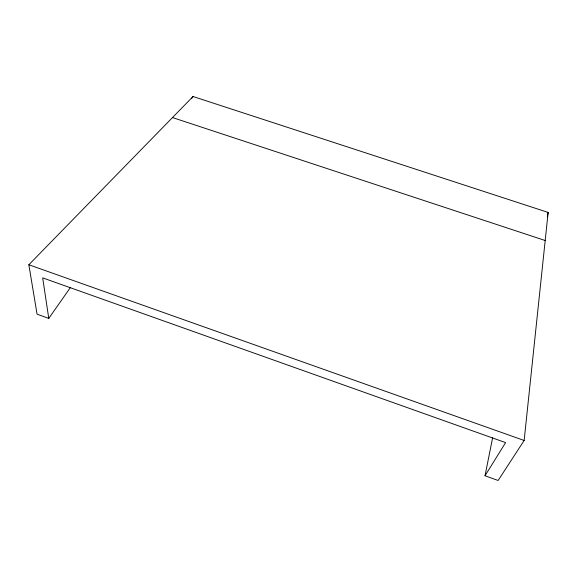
<?xml version="1.0" encoding="UTF-8"?>
<svg xmlns="http://www.w3.org/2000/svg" width="577" height="577" viewBox="0 0 577 577"><rect width="100%" height="100%" fill="white"/><g stroke="black" fill="none" stroke-linecap="round" stroke-linejoin="round"><path stroke-width="0.87" d="M492.614 437.763L485.026 475.765L498.117 480.49L524.147 440.475L548.15 212.437L193.035 96.51L28.85 264.756L37.065 314.176L48.771 318.403L70.423 287.497M547.328 216.829L548.15 212.437M485.026 475.765L505.603 442.602L42.676 277.876L48.771 318.403M191.477 98.681L193.035 96.51M172.494 117.557L545.193 240.515M28.85 264.756L524.147 440.475"/></g></svg>
